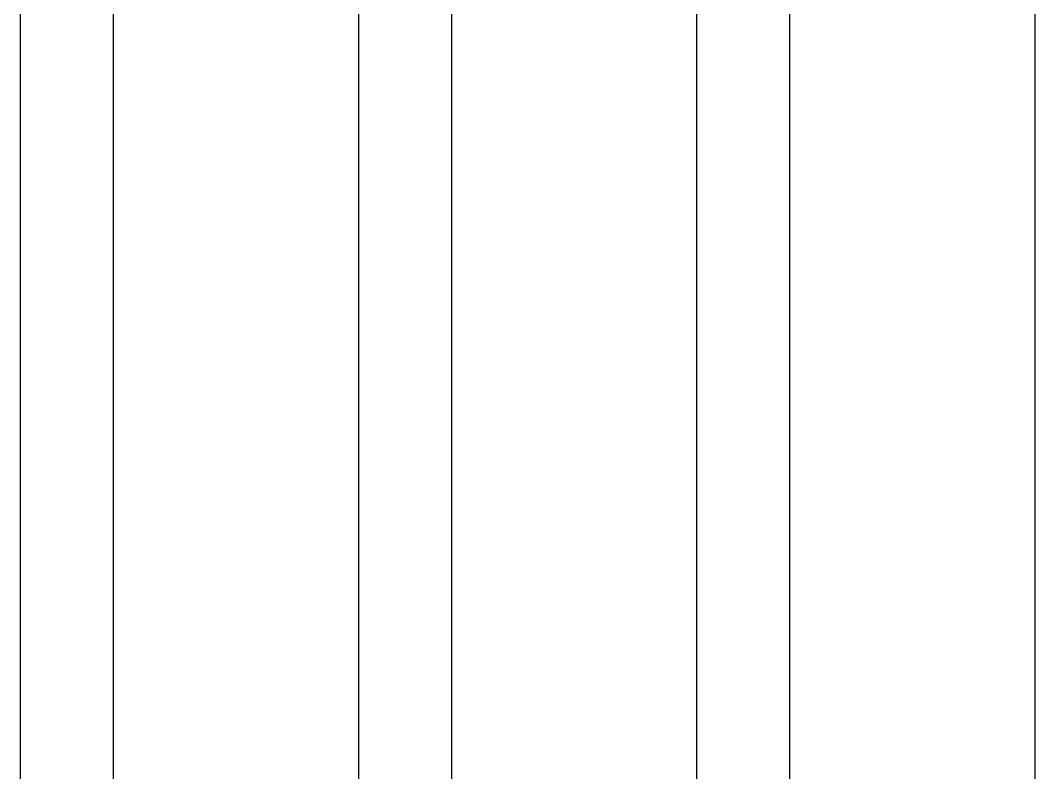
# Model space of a CAD drawing. Extents: x -84241 to 2571207, y -257003 to 1687411.
# Drawn here: x 37336.7 to 37576.7, y -12111.3 to -11933.4 of the extents above; entities that cross this region are included whole.
import ezdxf

# ---------------------------------------------------------------- set-up
doc = ezdxf.new("R2010")
doc.units = 0
doc.header["$LTSCALE"] = 1000
doc.layers.get('0').update_dxf_attribs({"linetype": 'CONTINUOUS'})
doc.layers.add('W-WSUP-EQPM', color=40, linetype='CONTINUOUS')

# ---------------------------------------------------------------- blocks, each defined once
blk = doc.blocks.new('*U357')
at = {"color": 8, "linetype": 'Continuous'}
for p, q in [((1468957.34, 3476962.13), (1468957.34, 3475194.49)), ((1469037.34, 3476962.13), (1469037.34, 3475194.49)), ((1469117.34, 3476962.13), (1469117.34, 3475194.49)), ((1468935.34, 3476955.33), (1468935.34, 3475194.49)), ((1469015.34, 3476955.33), (1469015.34, 3475194.49)), ((1469095.34, 3476955.33), (1469095.34, 3475194.49)), ((1469175.34, 3476955.33), (1469175.34, 3475194.49))]:
    blk.add_line(p, q, dxfattribs=at)
blk = doc.blocks.new('*U358')
blk.add_blockref('*U357', (-1469346.34, -3477072.33))

msp = doc.modelspace()

# ---------------------------------------------------------------- block references
at = {"layer": 'W-WSUP-EQPM'}
msp.add_blockref('*U358', (37747.7006, -11755.4364), dxfattribs=at)

doc.saveas('drawing.dxf')
